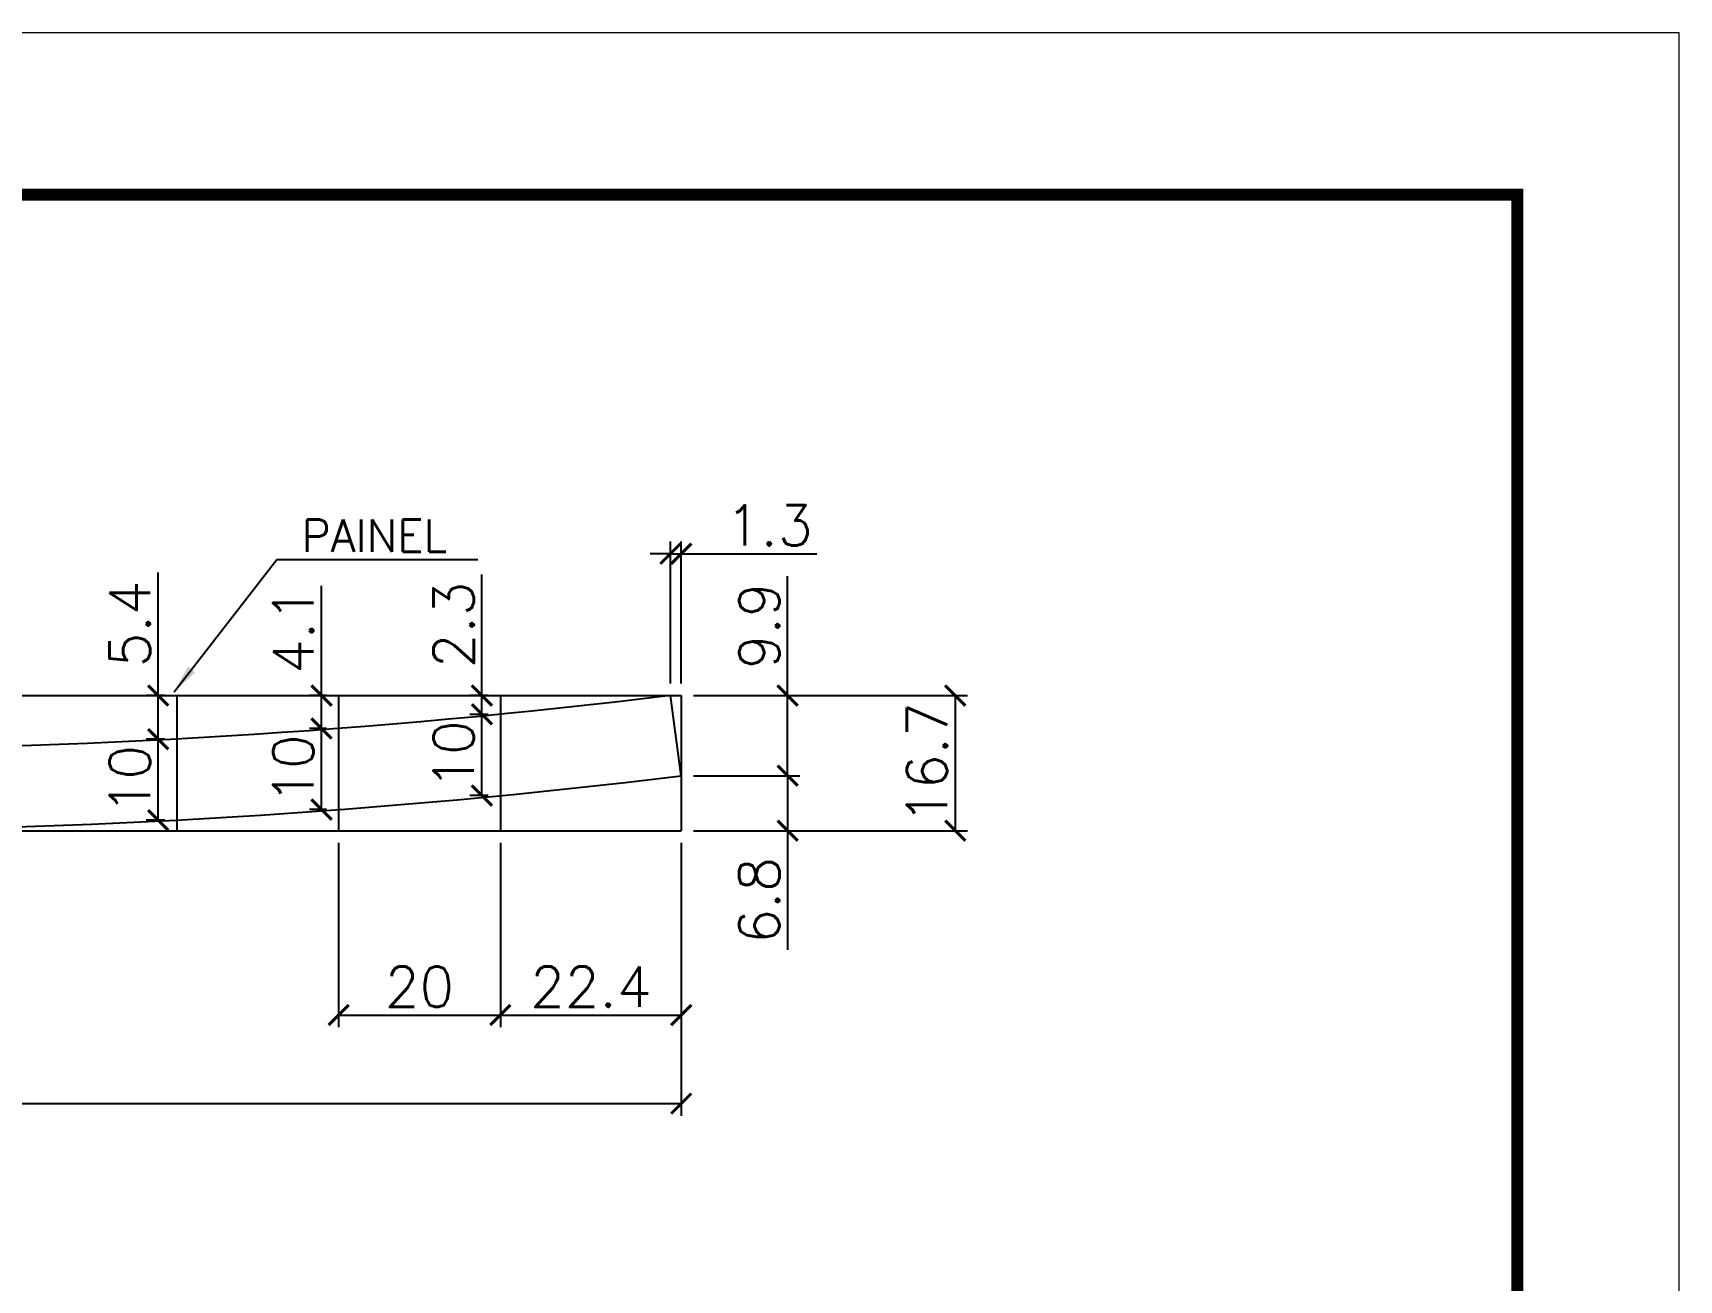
# Model space of a CAD drawing. Extents: x 3309 to 9563, y -2522 to 14608.
# Drawn here: x 4387.3 to 4794.4, y 6259.5 to 6567.8 of the extents above; entities that cross this region are included whole.
import ezdxf

# ---------------------------------------------------------------- set-up
doc = ezdxf.new("R2010")
doc.units = 0
doc.header["$PDMODE"] = 35
doc.header["$PDSIZE"] = -10
doc.linetypes.add('DASHED', pattern=[0.75, 0.5, -0.25])
doc.layers.add('COTA', color=241, linetype='Continuous')
doc.layers.add('Folhas', color=255, linetype='Continuous', lineweight=9)
doc.layers.add('SARRAFO DE PRESSAO', color=251, linetype='DASHED', lineweight=9)
doc.styles.add('COTA TECNICA', font='techl___.ttf', dxfattribs={"height": 10})
doc.styles.add('Romans', font='romans.shx')
doc.dimstyles.new('Cota Seção (2x)', dxfattribs={"dimtxt": 10, "dimasz": 5, "dimexe": 3, "dimexo": 3, "dimgap": 2, "dimtad": 3, "dimdec": 1, "dimlfac": 0.5, "dimzin": 12, "dimdsep": 46, "dimtxsty": 'Romans', "dimblk": 'ARCHTICK', "dimcen": 0, "dimclrd": 4, "dimclre": 4, "dimclrt": 1, "dimadec": 1, "dimazin": 3, "dimtfac": 1, "dimtdec": 1, "dimtmove": 0, "dimatfit": 3, "dimldrblk": 'OBLIQUE', "dimfxl": 1, "dimtolj": 1, "dimtzin": 12, "dimarcsym": 0})
doc.dimstyles.new('PAINEL', dxfattribs={"dimtxt": 10, "dimasz": 3, "dimexe": 3, "dimexo": 3, "dimgap": 3, "dimtad": 1, "dimdec": 1, "dimzin": 12, "dimdsep": 46, "dimtxsty": 'COTA TECNICA', "dimblk1": 'OBLIQUE', "dimblk2": 'OBLIQUE', "dimsah": 1, "dimcen": 0.9, "dimclrd": 4, "dimclre": 4, "dimclrt": 240, "dimadec": 1, "dimazin": 3, "dimtfac": 1, "dimtdec": 1, "dimtmove": 0, "dimatfit": 3, "dimfxl": 1, "dimtolj": 1, "dimtzin": 12, "dimarcsym": 0})

# ---------------------------------------------------------------- blocks, each defined once
blk = doc.blocks.new('9999999999')
at = {"layer": 'Folhas'}
blk.add_lwpolyline([(98138.98, 34190.21), (99623.98, 34190.21), (99623.98, 35240.21), (98138.98, 35240.21)], close=True, dxfattribs=at)
at = {"layer": 'Folhas', "color": 30, "const_width": 3}
blk.add_lwpolyline([(98213.98, 34230.21), (99583.98, 34230.21), (99583.98, 35200.21), (98213.98, 35200.21)], close=True, dxfattribs=at)
blk = doc.blocks.new('_ArchTick')
at = {"color": 0, "linetype": 'ByBlock', "const_width": 0.15}
blk.add_lwpolyline([(-0.5, -0.5), (0.5, 0.5)], dxfattribs=at)
blk = doc.blocks.new('*D3188')
at = {"layer": 'COTA', "color": 4, "lineweight": -2, "transparency": 16777216}
for p, q in [((4102.89, 6367.58), (4102.89, 6300.1)), ((4547.62, 6367.58), (4547.62, 6300.1)), ((4102.89, 6303.1), (4547.62, 6303.1))]:
    blk.add_line(p, q, dxfattribs=at)
at = {"layer": 'Defpoints', "color": 0, "transparency": 16777216}
for p in [(4102.89, 6370.58), (4547.62, 6370.58), (4547.62, 6303.1)]:
    blk.add_point(p, dxfattribs=at)
at = {"layer": 'COTA', "color": 4, "lineweight": -2, "transparency": 16777216, "xscale": 5, "yscale": 5, "zscale": 5, "rotation": 180}
blk.add_blockref('_ArchTick', (4102.89, 6303.1), dxfattribs=at)
at = {"layer": 'COTA', "color": 4, "lineweight": -2, "transparency": 16777216, "xscale": 5, "yscale": 5, "zscale": 5}
blk.add_blockref('_ArchTick', (4547.62, 6303.1), dxfattribs=at)
at = {"layer": 'COTA', "color": 1, "transparency": 16777216, "insert": (4325.26, 6310.1), "char_height": 10, "attachment_point": 5, "style": 'Romans'}
blk.add_mtext('\\A1;222.4', dxfattribs=at)
blk = doc.blocks.new('_Oblique')
at = {"color": 0, "linetype": 'ByBlock', "lineweight": -2}
blk.add_line((-0.5, -0.5), (0.5, 0.5), dxfattribs=at)
blk = doc.blocks.new('*D3191')
at = {"layer": 'COTA', "color": 4, "lineweight": -2, "transparency": 16777216}
for p, q in [((4462.89, 6367.58), (4462.89, 6321.99)), ((4502.89, 6367.58), (4502.89, 6321.99)), ((4462.89, 6324.99), (4502.89, 6324.99))]:
    blk.add_line(p, q, dxfattribs=at)
at = {"layer": 'Defpoints', "color": 0, "transparency": 16777216}
for p in [(4462.89, 6370.58), (4502.89, 6370.58), (4502.89, 6324.99)]:
    blk.add_point(p, dxfattribs=at)
at = {"layer": 'COTA', "color": 4, "lineweight": -2, "transparency": 16777216, "xscale": 5, "yscale": 5, "zscale": 5, "rotation": 180}
blk.add_blockref('_ArchTick', (4462.89, 6324.99), dxfattribs=at)
at = {"layer": 'COTA', "color": 4, "lineweight": -2, "transparency": 16777216, "xscale": 5, "yscale": 5, "zscale": 5}
blk.add_blockref('_ArchTick', (4502.89, 6324.99), dxfattribs=at)
at = {"layer": 'COTA', "color": 1, "transparency": 16777216, "insert": (4482.89, 6331.99), "char_height": 10, "attachment_point": 5, "style": 'Romans'}
blk.add_mtext('\\A1;20', dxfattribs=at)
blk = doc.blocks.new('*D3192')
at = {"layer": 'COTA', "color": 4, "lineweight": -2, "transparency": 16777216}
for p, q in [((4502.89, 6367.58), (4502.89, 6321.99)), ((4547.62, 6367.58), (4547.62, 6321.99)), ((4502.89, 6324.99), (4547.62, 6324.99))]:
    blk.add_line(p, q, dxfattribs=at)
at = {"layer": 'Defpoints', "color": 0, "transparency": 16777216}
for p in [(4502.89, 6370.58), (4547.62, 6370.58), (4547.62, 6324.99)]:
    blk.add_point(p, dxfattribs=at)
at = {"layer": 'COTA', "color": 4, "lineweight": -2, "transparency": 16777216, "xscale": 5, "yscale": 5, "zscale": 5, "rotation": 180}
blk.add_blockref('_ArchTick', (4502.89, 6324.99), dxfattribs=at)
at = {"layer": 'COTA', "color": 4, "lineweight": -2, "transparency": 16777216, "xscale": 5, "yscale": 5, "zscale": 5}
blk.add_blockref('_ArchTick', (4547.62, 6324.99), dxfattribs=at)
at = {"layer": 'COTA', "color": 1, "transparency": 16777216, "insert": (4525.26, 6331.99), "char_height": 10, "attachment_point": 5, "style": 'Romans'}
blk.add_mtext('\\A1;22.4', dxfattribs=at)
blk = doc.blocks.new('*D3196')
at = {"layer": 'COTA', "color": 4, "lineweight": -2, "transparency": 16777216}
for p, q in [((4550.62, 6384.17), (4576.91, 6384.17)), ((4573.91, 6384.17), (4573.91, 6370.58)), ((4550.62, 6370.58), (4576.91, 6370.58)), ((4573.91, 6370.58), (4573.91, 6341.11))]:
    blk.add_line(p, q, dxfattribs=at)
at = {"layer": 'Defpoints', "color": 0, "transparency": 16777216}
for p in [(4547.62, 6384.17), (4547.62, 6370.58), (4573.91, 6370.58)]:
    blk.add_point(p, dxfattribs=at)
at = {"layer": 'COTA', "color": 4, "lineweight": -2, "transparency": 16777216, "xscale": 5, "yscale": 5, "zscale": 5}
for p, rotation in [((4573.91, 6384.17), 90), ((4573.91, 6370.58), 270)]:
    blk.add_blockref('_ArchTick', p, dxfattribs=dict(at, rotation=rotation))
at = {"layer": 'COTA', "color": 1, "transparency": 16777216, "insert": (4566.91, 6353.34), "char_height": 10, "attachment_point": 5, "rotation": 90, "style": 'Romans'}
blk.add_mtext('\\A1;6.8', dxfattribs=at)
blk = doc.blocks.new('*D3197')
at = {"layer": 'COTA', "color": 4, "lineweight": -2, "transparency": 16777216}
for p, q in [((4573.91, 6403.99), (4573.91, 6433.47)), ((4550.62, 6403.99), (4576.91, 6403.99)), ((4573.91, 6384.17), (4573.91, 6403.99)), ((4550.62, 6384.17), (4576.91, 6384.17))]:
    blk.add_line(p, q, dxfattribs=at)
at = {"layer": 'Defpoints', "color": 0, "transparency": 16777216}
for p in [(4547.62, 6403.99), (4573.91, 6403.99), (4547.62, 6384.17)]:
    blk.add_point(p, dxfattribs=at)
at = {"layer": 'COTA', "color": 4, "lineweight": -2, "transparency": 16777216, "xscale": 5, "yscale": 5, "zscale": 5}
for p, rotation in [((4573.91, 6403.99), 90), ((4573.91, 6384.17), 270)]:
    blk.add_blockref('_ArchTick', p, dxfattribs=dict(at, rotation=rotation))
at = {"layer": 'COTA', "color": 1, "transparency": 16777216, "insert": (4566.91, 6421.23), "char_height": 10, "attachment_point": 5, "rotation": 90, "style": 'Romans'}
blk.add_mtext('\\A1;9.9', dxfattribs=at)
blk = doc.blocks.new('*D3198')
at = {"layer": 'COTA', "color": 4, "lineweight": -2, "transparency": 16777216}
for p, q in [((4544.95, 6406.99), (4544.95, 6442.06)), ((4547.62, 6406.99), (4547.62, 6442.06)), ((4544.95, 6439.06), (4539.95, 6439.06)), ((4544.95, 6439.06), (4547.62, 6439.06)), ((4547.62, 6439.06), (4581.15, 6439.06))]:
    blk.add_line(p, q, dxfattribs=at)
at = {"layer": 'Defpoints', "color": 0, "transparency": 16777216}
for p in [(4547.62, 6439.06), (4544.95, 6403.99), (4547.62, 6403.99)]:
    blk.add_point(p, dxfattribs=at)
at = {"layer": 'COTA', "color": 4, "lineweight": -2, "transparency": 16777216, "xscale": 5, "yscale": 5, "zscale": 5}
blk.add_blockref('_ArchTick', (4544.95, 6439.06), dxfattribs=at)
at = {"layer": 'COTA', "color": 4, "lineweight": -2, "transparency": 16777216, "xscale": 5, "yscale": 5, "zscale": 5, "rotation": 180}
blk.add_blockref('_ArchTick', (4547.62, 6439.06), dxfattribs=at)
at = {"layer": 'COTA', "color": 1, "transparency": 16777216, "insert": (4569.38, 6446.06), "char_height": 10, "attachment_point": 5, "style": 'Romans'}
blk.add_mtext('\\A1;1.3', dxfattribs=at)
blk = doc.blocks.new('*D3213')
at = {"layer": 'COTA', "color": 4, "lineweight": -2, "transparency": 16777216}
for p, q in [((4419.89, 6393.23), (4415.27, 6393.23)), ((4418.27, 6373.2), (4418.27, 6393.23)), ((4419.89, 6373.2), (4415.27, 6373.2))]:
    blk.add_line(p, q, dxfattribs=at)
at = {"layer": 'Defpoints', "color": 0, "transparency": 16777216}
for p in [(4418.27, 6393.23), (4422.89, 6393.23), (4422.89, 6373.2)]:
    blk.add_point(p, dxfattribs=at)
at = {"layer": 'COTA', "color": 4, "lineweight": -2, "transparency": 16777216, "xscale": 5, "yscale": 5, "zscale": 5}
for p, rotation in [((4418.27, 6393.23), 90), ((4418.27, 6373.2), 270)]:
    blk.add_blockref('_ArchTick', p, dxfattribs=dict(at, rotation=rotation))
at = {"layer": 'COTA', "color": 1, "transparency": 16777216, "insert": (4411.27, 6383.22), "char_height": 10, "attachment_point": 5, "rotation": 90, "style": 'Romans'}
blk.add_mtext('\\A1;10', dxfattribs=at)
blk = doc.blocks.new('*D3214')
at = {"layer": 'COTA', "color": 4, "lineweight": -2, "transparency": 16777216}
for p, q in [((4418.27, 6403.99), (4418.27, 6434.42)), ((4419.89, 6403.99), (4415.27, 6403.99)), ((4418.27, 6393.23), (4418.27, 6403.99)), ((4419.89, 6393.23), (4415.27, 6393.23))]:
    blk.add_line(p, q, dxfattribs=at)
at = {"layer": 'Defpoints', "color": 0, "transparency": 16777216}
for p in [(4418.27, 6403.99), (4422.89, 6403.99), (4422.89, 6393.23)]:
    blk.add_point(p, dxfattribs=at)
at = {"layer": 'COTA', "color": 4, "lineweight": -2, "transparency": 16777216, "xscale": 5, "yscale": 5, "zscale": 5}
for p, rotation in [((4418.27, 6403.99), 90), ((4418.27, 6393.23), 270)]:
    blk.add_blockref('_ArchTick', p, dxfattribs=dict(at, rotation=rotation))
at = {"layer": 'COTA', "color": 1, "transparency": 16777216, "insert": (4411.27, 6421.71), "char_height": 10, "attachment_point": 5, "rotation": 90, "style": 'Romans'}
blk.add_mtext('\\A1;5.4', dxfattribs=at)
blk = doc.blocks.new('*D3215')
at = {"layer": 'COTA', "color": 4, "lineweight": -2, "transparency": 16777216}
for p, q in [((4459.89, 6395.84), (4455.67, 6395.84)), ((4458.67, 6375.79), (4458.67, 6395.84)), ((4459.89, 6375.79), (4455.67, 6375.79))]:
    blk.add_line(p, q, dxfattribs=at)
at = {"layer": 'Defpoints', "color": 0, "transparency": 16777216}
for p in [(4458.67, 6395.84), (4462.89, 6395.84), (4462.89, 6375.79)]:
    blk.add_point(p, dxfattribs=at)
at = {"layer": 'COTA', "color": 4, "lineweight": -2, "transparency": 16777216, "xscale": 5, "yscale": 5, "zscale": 5}
for p, rotation in [((4458.67, 6395.84), 90), ((4458.67, 6375.79), 270)]:
    blk.add_blockref('_ArchTick', p, dxfattribs=dict(at, rotation=rotation))
at = {"layer": 'COTA', "color": 1, "transparency": 16777216, "insert": (4451.67, 6385.81), "char_height": 10, "attachment_point": 5, "rotation": 90, "style": 'Romans'}
blk.add_mtext('\\A1;10', dxfattribs=at)
blk = doc.blocks.new('*D3216')
at = {"layer": 'COTA', "color": 4, "lineweight": -2, "transparency": 16777216}
for p, q in [((4458.67, 6403.99), (4458.67, 6431.09)), ((4459.89, 6403.99), (4455.67, 6403.99)), ((4458.67, 6395.84), (4458.67, 6403.99)), ((4459.89, 6395.84), (4455.67, 6395.84))]:
    blk.add_line(p, q, dxfattribs=at)
at = {"layer": 'Defpoints', "color": 0, "transparency": 16777216}
for p in [(4458.67, 6403.99), (4462.89, 6403.99), (4462.89, 6395.84)]:
    blk.add_point(p, dxfattribs=at)
at = {"layer": 'COTA', "color": 4, "lineweight": -2, "transparency": 16777216, "xscale": 5, "yscale": 5, "zscale": 5}
for p, rotation in [((4458.67, 6403.99), 90), ((4458.67, 6395.84), 270)]:
    blk.add_blockref('_ArchTick', p, dxfattribs=dict(at, rotation=rotation))
at = {"layer": 'COTA', "color": 1, "transparency": 16777216, "insert": (4451.67, 6420.04), "char_height": 10, "attachment_point": 5, "rotation": 90, "style": 'Romans'}
blk.add_mtext('\\A1;4.1', dxfattribs=at)
blk = doc.blocks.new('*D3217')
at = {"layer": 'COTA', "color": 4, "lineweight": -2, "transparency": 16777216}
for p, q in [((4499.89, 6399.34), (4495.33, 6399.34)), ((4498.33, 6379.25), (4498.33, 6399.34)), ((4499.89, 6379.25), (4495.33, 6379.25))]:
    blk.add_line(p, q, dxfattribs=at)
at = {"layer": 'Defpoints', "color": 0, "transparency": 16777216}
for p in [(4498.33, 6399.34), (4502.89, 6399.34), (4502.89, 6379.25)]:
    blk.add_point(p, dxfattribs=at)
at = {"layer": 'COTA', "color": 4, "lineweight": -2, "transparency": 16777216, "xscale": 5, "yscale": 5, "zscale": 5}
for p, rotation in [((4498.33, 6399.34), 90), ((4498.33, 6379.25), 270)]:
    blk.add_blockref('_ArchTick', p, dxfattribs=dict(at, rotation=rotation))
at = {"layer": 'COTA', "color": 1, "transparency": 16777216, "insert": (4491.33, 6389.3), "char_height": 10, "attachment_point": 5, "rotation": 90, "style": 'Romans'}
blk.add_mtext('\\A1;10', dxfattribs=at)
blk = doc.blocks.new('*D3218')
at = {"layer": 'COTA', "color": 4, "lineweight": -2, "transparency": 16777216}
for p, q in [((4498.33, 6403.99), (4498.33, 6433.95)), ((4499.89, 6403.99), (4495.33, 6403.99)), ((4498.33, 6399.34), (4498.33, 6403.99)), ((4499.89, 6399.34), (4495.33, 6399.34))]:
    blk.add_line(p, q, dxfattribs=at)
at = {"layer": 'Defpoints', "color": 0, "transparency": 16777216}
for p in [(4498.33, 6403.99), (4502.89, 6403.99), (4502.89, 6399.34)]:
    blk.add_point(p, dxfattribs=at)
at = {"layer": 'COTA', "color": 4, "lineweight": -2, "transparency": 16777216, "xscale": 5, "yscale": 5, "zscale": 5}
for p, rotation in [((4498.33, 6403.99), 90), ((4498.33, 6399.34), 270)]:
    blk.add_blockref('_ArchTick', p, dxfattribs=dict(at, rotation=rotation))
at = {"layer": 'COTA', "color": 1, "transparency": 16777216, "insert": (4491.33, 6421.47), "char_height": 10, "attachment_point": 5, "rotation": 90, "style": 'Romans'}
blk.add_mtext('\\A1;2.3', dxfattribs=at)
blk = doc.blocks.new('*D3219')
at = {"layer": 'COTA', "color": 4, "lineweight": -2, "transparency": 16777216}
for p, q in [((4550.62, 6403.99), (4618.38, 6403.99)), ((4615.38, 6403.99), (4615.38, 6370.58)), ((4550.62, 6370.58), (4618.38, 6370.58))]:
    blk.add_line(p, q, dxfattribs=at)
at = {"layer": 'Defpoints', "color": 0, "transparency": 16777216}
for p in [(4547.62, 6403.99), (4547.62, 6370.58), (4615.38, 6370.58)]:
    blk.add_point(p, dxfattribs=at)
at = {"layer": 'COTA', "color": 4, "lineweight": -2, "transparency": 16777216, "xscale": 5, "yscale": 5, "zscale": 5}
for p, rotation in [((4615.38, 6403.99), 90), ((4615.38, 6370.58), 270)]:
    blk.add_blockref('_ArchTick', p, dxfattribs=dict(at, rotation=rotation))
at = {"layer": 'COTA', "color": 1, "transparency": 16777216, "insert": (4608.38, 6387.29), "char_height": 10, "attachment_point": 5, "rotation": 90, "style": 'Romans'}
blk.add_mtext('\\A1;16.7', dxfattribs=at)

msp = doc.modelspace()

# ---------------------------------------------------------------- linework, layer by layer
at = {"linetype": 'Continuous'}
msp.add_lwpolyline([(4104.91, 6403.99), (4102.89, 6384.09, 0.060935), (4547.62, 6384.17), (4544.95, 6403.99, -0.060958)], format="xyb", close=True, dxfattribs=at)
at = {"layer": 'COTA'}
for p, q in [((4102.89, 6403.99), (4547.62, 6403.99)), ((4422.89, 6403.99), (4422.89, 6370.58)), ((4462.89, 6403.99), (4462.89, 6370.58)), ((4502.89, 6403.99), (4502.89, 6370.58)), ((4547.62, 6403.99), (4547.62, 6370.58)), ((4102.89, 6370.58), (4547.62, 6370.58))]:
    msp.add_line(p, q, dxfattribs=at)

# ---------------------------------------------------------------- block references
at = {"layer": 'SARRAFO DE PRESSAO', "color": 6, "linetype": 'ByBlock'}
msp.add_blockref('9999999999', (-94829.61, -28672.37), dxfattribs=at)

# ---------------------------------------------------------------- texts
at = {"color": 240, "insert": (4489.74, 6439.51), "char_height": 8, "attachment_point": 9, "style": 'Romans'}
msp.add_mtext('\\A1;PAINEL', dxfattribs=at)

# ---------------------------------------------------------------- dimensions: what is measured, and where the dimension line sits
at = {"layer": 'COTA'}
for base, p1, p2, picture, middle in [((4547.62, 6439.06), (4544.95, 6403.99), (4547.62, 6403.99), '*D3198', (4569.38, 6446.06)), ((4547.62, 6303.1), (4102.89, 6370.58), (4547.62, 6370.58), '*D3188', (4325.26, 6310.1)), ((4502.89, 6324.99), (4462.89, 6370.58), (4502.89, 6370.58), '*D3191', (4482.89, 6331.99))]:
    dim = msp.add_linear_dim(base=base, p1=p1, p2=p2, dimstyle='Cota Seção (2x)', dxfattribs=at)
    dim.commit()
    dim.dimension.update_dxf_attribs({"geometry": picture, "text_midpoint": middle})
for base, p1, p2, picture, middle in [((4418.27, 6403.99), (4422.89, 6393.23), (4422.89, 6403.99), '*D3214', (4411.27, 6421.71)), ((4498.33, 6403.99), (4502.89, 6399.34), (4502.89, 6403.99), '*D3218', (4491.33, 6421.47)), ((4573.91, 6403.99), (4547.62, 6384.17), (4547.62, 6403.99), '*D3197', (4566.91, 6421.23)), ((4458.67, 6403.99), (4462.89, 6395.84), (4462.89, 6403.99), '*D3216', (4451.67, 6420.04)), ((4615.38, 6370.58), (4547.62, 6403.99), (4547.62, 6370.58), '*D3219', (4608.38, 6387.29)), ((4498.33, 6399.34), (4502.89, 6379.25), (4502.89, 6399.34), '*D3217', (4491.33, 6389.3)), ((4418.27, 6393.23), (4422.89, 6373.2), (4422.89, 6393.23), '*D3213', (4411.27, 6383.22)), ((4458.67, 6395.84), (4462.89, 6375.79), (4462.89, 6395.84), '*D3215', (4451.67, 6385.81)), ((4573.91, 6370.58), (4547.62, 6384.17), (4547.62, 6370.58), '*D3196', (4566.91, 6353.34))]:
    dim = msp.add_linear_dim(base=base, p1=p1, p2=p2, angle=90, dimstyle='Cota Seção (2x)', dxfattribs=at)
    dim.commit()
    dim.dimension.update_dxf_attribs({"geometry": picture, "text_midpoint": middle})
dim = msp.add_linear_dim(base=(4547.62, 6324.99), p1=(4502.89, 6370.58), p2=(4547.62, 6370.58), dimstyle='Cota Seção (2x)', override={"dimtmove": 1}, dxfattribs=at)
dim.commit()
dim.dimension.update_dxf_attribs({"geometry": '*D3192', "text_midpoint": (4525.26, 6331.99)})

# ---------------------------------------------------------------- leaders
at = {"annotation_type": 0, "has_hookline": 1, "hookline_direction": 1, "horizontal_direction": (-1, 0, 0)}
msp.add_leader([(4422.24, 6404.93), (4447.64, 6437.66), (4493.33, 6437.66)], dimstyle='PAINEL', override={"dimasz": 7}, dxfattribs=at)

doc.saveas('drawing.dxf')
